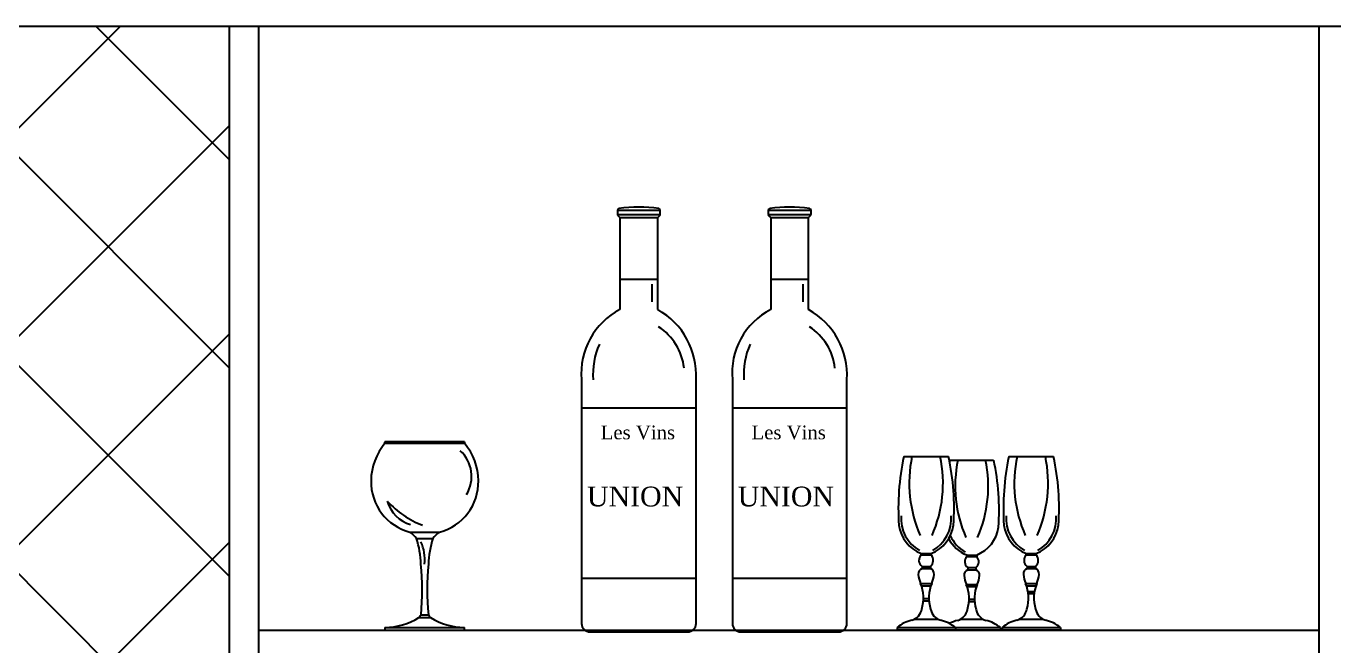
# Model space of a CAD drawing. Header units: millimetres. Extents: x 204800 to 233555, y -2285 to 8522.
# Drawn here: x 222366 to 223254, y 6213 to 6634 of the extents above; entities that cross this region are included whole.
import ezdxf

# ---------------------------------------------------------------- set-up
doc = ezdxf.new("R2010")
doc.units = ezdxf.units.MM
for name, color, linetype in [('DIM【标注】', 66, 'Continuous'), ('中线', 90, 'Continuous'), ('家具内线', 8, 'Continuous'), ('家具外线', 4, 'Continuous')]:
    doc.layers.add(name, color=color, linetype=linetype)
doc.styles.add('STYLE4', font='dutcheb.ttf')

# ---------------------------------------------------------------- blocks, each defined once
blk = doc.blocks.new('MK-ZS-0236')
at = {"layer": '中线', "color": 251}
for p, q in [((79626.08, 5419.64), (79572.01, 5419.64)), ((79572.05, 5293.64), (79572.05, 5291.84)), ((79626.05, 5291.84), (79626.05, 5293.64)), ((79572.05, 5291.84), (79626.05, 5291.84))]:
    blk.add_line(p, q, dxfattribs=at)
for centre, radius, start, end in [((79603.06, 5392.8), 40.46, 140.12164, 179.28743), ((79572.5, 5419.19), 0.666, 137.52959, 222.47041), ((79625.59, 5419.19), 0.666, 317.52959, 42.47041), ((79595.03, 5392.8), 40.46, 0.71257, 39.87836), ((79598, 5392.64), 35.4, 178.92795, 255.34015), ((79600.09, 5392.64), 35.4, 284.65985, 1.07205), ((79580.4, 5344.98), 15.95, 34.97163, 57.17623), ((79617.69, 5344.98), 15.95, 122.82377, 145.02837), ((79531.05, 5334.24), 65.51, 2.10763, 17.67257), ((79667.04, 5334.24), 65.51, 162.32743, 177.89237), ((79408.29, 5319.17), 189.03, 354.85793, 5.3059), ((79789.8, 5319.17), 189.03, 174.6941, 185.14207), ((79590.7, 5305.61), 6.77, 310.8049, 330.01088), ((79607.39, 5305.61), 6.77, 209.98912, 229.1951), ((79570.55, 5341.02), 47.41, 271.8133, 301.22834), ((79627.55, 5341.02), 47.41, 238.77166, 268.1867)]:
    blk.add_arc(centre, radius, start, end, dxfattribs=at)
at = {"layer": '家具内线', "color": 251}
for p, q in [((79572.01, 5418.74), (79626.08, 5418.74)), ((79589.04, 5358.39), (79609.05, 5358.39)), ((79593.47, 5354.12), (79604.63, 5354.12)), ((79596.56, 5302.22), (79601.53, 5302.22)), ((79572.05, 5293.64), (79626.05, 5293.64)), ((79595.12, 5300.48), (79602.97, 5300.48))]:
    blk.add_line(p, q, dxfattribs=at)
for centre, radius, start, end in [((79607.53, 5396.27), 23.37, 328.33898, 48.11022), ((79620.86, 5422.97), 64.25, 222.72232, 248.78066), ((79595.72, 5385.63), 22.93, 195.80222, 254.23588), ((79572.18, 5340.36), 26.9, 352.30557, 25.4674)]:
    blk.add_arc(centre, radius, start, end, dxfattribs=at)
blk = doc.blocks.new('MK-ZS-0241')
at = {"layer": '中线', "color": 251}
for p, q in [((80539.58, 5580.95), (80539.58, 5578.05)), ((80568.6, 5578.05), (80568.6, 5580.95)), ((80541.24, 5576), (80541.24, 5513.52)), ((80566.94, 5513.52), (80566.94, 5576)), ((80515.21, 5466.04), (80515.21, 5300.56)), ((80592.97, 5300.56), (80592.97, 5466.04)), ((80521.04, 5294.73), (80587.14, 5294.73))]:
    blk.add_line(p, q, dxfattribs=at)
for centre, radius, start, end in [((80542.27, 5579.66), 2.98, 124.52561, 154.51035), ((80543.81, 5579.77), 4.56, 202.12184, 235.70214), ((80554.09, 5493.31), 89.83, 81.35299, 98.64701), ((80564.37, 5579.77), 4.56, 304.29786, 337.87816), ((80565.91, 5579.66), 2.98, 25.48965, 55.47439), ((80563.58, 5470.4), 48.56, 117.38572, 185.14734), ((80542.04, 5469), 51.01, 356.68411, 60.78283), ((80521.04, 5300.56), 5.83, 180, 270), ((80587.14, 5300.56), 5.83, 270, 0)]:
    blk.add_arc(centre, radius, start, end, dxfattribs=at)
at = {"layer": '家具内线', "color": 251}
for p, q in [((80539.58, 5580.95), (80568.6, 5580.95)), ((80539.58, 5578.05), (80568.6, 5578.05)), ((80541.24, 5576), (80566.94, 5576)), ((80541.24, 5534.14), (80566.94, 5534.14)), ((80562.99, 5530.76), (80562.99, 5518.8)), ((80515.21, 5446.84), (80592.97, 5446.84)), ((80515.21, 5331.34), (80592.97, 5331.34))]:
    blk.add_line(p, q, dxfattribs=at)
for centre, radius, start, end in [((80547.01, 5469.78), 38.01, 6.18731, 57.36577), ((80571.49, 5469.86), 48.56, 155.3748, 184.66807)]:
    blk.add_arc(centre, radius, start, end, dxfattribs=at)
at = {"layer": '家具内线', "color": 251, "style": 'STYLE4'}
for s, height, p in [('Les Vins ', 9.331, (80528.21, 5425.49)), ('UNION', 13.437, (80518.85, 5379.94))]:
    blk.add_text(s, height=height, dxfattribs=at).set_placement(p)
blk = doc.blocks.new('MK-ZS-0237')
at = {"layer": '中线', "color": 250}
for p, q in [((79696.39, 5410.35), (79726.72, 5410.35)), ((79727.65, 5408), (79757.38, 5408)), ((79767.72, 5410.35), (79798.05, 5410.35)), ((79708.19, 5344.62), (79708.19, 5343.62)), ((79715.02, 5344.62), (79715.02, 5343.62)), ((79739.21, 5343.58), (79739.21, 5342.6)), ((79745.91, 5343.58), (79745.91, 5342.6)), ((79779.51, 5344.62), (79779.51, 5343.62)), ((79786.34, 5344.62), (79786.34, 5343.62)), ((79708.76, 5335.88), (79708.76, 5334.34)), ((79714.43, 5335.88), (79714.43, 5334.34)), ((79714.43, 5335.88), (79714.43, 5334.34)), ((79739.78, 5335.01), (79739.78, 5333.51)), ((79745.33, 5335.01), (79745.33, 5333.51)), ((79745.33, 5335.01), (79745.33, 5333.51)), ((79780.09, 5335.88), (79780.09, 5334.34)), ((79785.76, 5335.88), (79785.76, 5334.34)), ((79785.76, 5335.88), (79785.76, 5334.34)), ((79691.82, 5294.34), (79691.82, 5292.51)), ((79731.38, 5292.51), (79691.82, 5292.51)), ((79761.94, 5292.51), (79723.17, 5292.51)), ((79731.38, 5294.34), (79731.38, 5292.51)), ((79761.94, 5294.3), (79761.94, 5292.51)), ((79763.14, 5294.34), (79763.14, 5292.51)), ((79802.71, 5292.51), (79763.14, 5292.51)), ((79802.71, 5294.34), (79802.71, 5292.51))]:
    blk.add_line(p, q, dxfattribs=at)
for centre, radius, start, end in [((79861.76, 5375.08), 169.09, 167.95757, 183.79543), ((79561.44, 5375.08), 169.09, 356.20457, 12.04243), ((79889.71, 5373.43), 165.7, 167.95757, 168.27446), ((79595.4, 5373.43), 165.7, 356.20457, 12.04243), ((79933.08, 5375.08), 169.09, 167.95757, 183.79543), ((79632.76, 5375.08), 169.09, 356.20457, 12.04243), ((79716.97, 5367.12), 24.15, 187.69498, 248.66629), ((79705.77, 5367.47), 24.65, 292.03657, 351.63345), ((79788.3, 5367.12), 24.15, 187.69498, 248.66629), ((79777.1, 5367.47), 24.65, 292.03657, 351.63345), ((79747.82, 5365.63), 23.66, 207.54321, 248.66629), ((79736.84, 5365.97), 24.15, 292.03657, 351.63345), ((79711.81, 5340), 5.13, 135.05283, 233.47477), ((79711.08, 5340.02), 5.33, 308.93852, 42.40865), ((79742.77, 5339.05), 5.02, 135.05283, 233.47477), ((79742.05, 5339.07), 5.22, 308.93852, 42.40865), ((79783.14, 5340), 5.13, 135.05283, 233.47477), ((79782.41, 5340.02), 5.33, 308.93852, 42.40865), ((79710.06, 5330.72), 3.84, 109.68466, 185.2006), ((79729.46, 5333.15), 23.4, 186.8185, 202.30063), ((79713.14, 5330.72), 3.84, 354.7994, 70.31534), ((79693.73, 5333.15), 23.4, 337.69937, 353.1815), ((79741.05, 5329.96), 3.77, 109.68466, 185.2006), ((79760.07, 5332.34), 22.93, 186.8185, 202.30063), ((79744.06, 5329.96), 3.77, 354.7994, 70.31534), ((79725.05, 5332.34), 22.93, 337.69937, 353.1815), ((79781.38, 5330.72), 3.84, 109.68466, 185.2006), ((79800.79, 5333.15), 23.4, 186.8185, 202.30063), ((79784.46, 5330.72), 3.84, 354.7994, 70.31534), ((79765.06, 5333.15), 23.4, 337.69937, 353.1815), ((79684.05, 5314.47), 25.71, 342.96039, 22.4126), ((79739.15, 5314.47), 25.71, 157.5874, 197.03961), ((79715.55, 5314.03), 25.2, 342.96039, 22.4126), ((79769.56, 5314.03), 25.2, 157.5874, 197.03961), ((79755.37, 5314.47), 25.71, 342.96039, 22.4126), ((79810.48, 5314.47), 25.71, 157.5874, 197.03961), ((79699.14, 5308.59), 9.63, 286.31319, 350.1086), ((79724.05, 5308.59), 9.63, 189.8914, 253.68681), ((79730.35, 5308.27), 9.43, 286.31319, 350.1086), ((79754.76, 5308.27), 9.43, 189.8914, 253.68681), ((79770.47, 5308.59), 9.63, 286.31319, 350.1086), ((79795.38, 5308.59), 9.63, 189.8914, 253.68681), ((79707.22, 5276.05), 23.91, 102.97837, 130.10537), ((79715.98, 5276.05), 23.91, 49.89463, 77.02163), ((79738.26, 5276.38), 23.43, 102.97837, 117.84448), ((79746.85, 5276.38), 23.43, 49.89463, 77.02163), ((79778.54, 5276.05), 23.91, 102.97837, 130.10537), ((79787.3, 5276.05), 23.91, 49.89463, 77.02163)]:
    blk.add_arc(centre, radius, start, end, dxfattribs=at)
at = {"layer": '家具内线', "color": 250}
for p, q in [((79708.19, 5344.62), (79715.02, 5344.62)), ((79708.19, 5343.62), (79715.02, 5343.62)), ((79739.21, 5343.58), (79745.91, 5343.58)), ((79739.21, 5342.6), (79745.91, 5342.6)), ((79779.51, 5344.62), (79786.34, 5344.62)), ((79779.51, 5343.62), (79786.34, 5343.62)), ((79708.76, 5335.88), (79714.43, 5335.88)), ((79708.76, 5334.34), (79714.43, 5334.34)), ((79739.78, 5335.01), (79745.33, 5335.01)), ((79739.78, 5333.51), (79745.33, 5333.51)), ((79780.09, 5335.88), (79785.76, 5335.88)), ((79780.09, 5334.34), (79785.76, 5334.34)), ((79707.81, 5324.27), (79715.38, 5324.27)), ((79708.39, 5322.74), (79714.8, 5322.74)), ((79738.85, 5323.64), (79746.26, 5323.64)), ((79739.41, 5322.13), (79745.7, 5322.13)), ((79779.14, 5324.27), (79786.71, 5324.27)), ((79779.72, 5322.74), (79786.13, 5322.74)), ((79709.68, 5312.48), (79713.52, 5312.48)), ((79709.75, 5314.01), (79713.44, 5314.01)), ((79740.68, 5312.08), (79744.44, 5312.08)), ((79740.75, 5313.58), (79744.36, 5313.58)), ((79781.01, 5317.38), (79784.84, 5317.38)), ((79781.08, 5318.91), (79784.77, 5318.91)), ((79691.82, 5294.34), (79731.38, 5294.34)), ((79703.78, 5300.15), (79719.42, 5300.15)), ((79723.17, 5294.3), (79761.94, 5294.3)), ((79734.89, 5300), (79750.22, 5300)), ((79763.14, 5294.34), (79802.71, 5294.34)), ((79775.1, 5300.15), (79790.74, 5300.15))]:
    blk.add_line(p, q, dxfattribs=at)
for centre, radius, start, end in [((79788.28, 5392.38), 88.19, 168.24139, 203.76439), ((79634.84, 5392.38), 88.19, 336.23561, 11.75861), ((79817.7, 5390.38), 86.43, 168.24139, 203.76439), ((79667.33, 5390.38), 86.43, 336.23561, 11.75861), ((79859.6, 5392.38), 88.19, 168.24139, 203.76439), ((79706.16, 5392.38), 88.19, 336.23561, 11.75861), ((79719.58, 5368.25), 25.02, 175.41347, 239.92615), ((79703.53, 5368.25), 25.02, 300.07385, 4.58653), ((79790.91, 5368.25), 25.02, 175.41347, 239.92615), ((79774.86, 5368.25), 25.02, 300.07385, 4.58653), ((79750.38, 5366.73), 24.52, 203.96137, 239.92615)]:
    blk.add_arc(centre, radius, start, end, dxfattribs=at)

msp = doc.modelspace()

# ---------------------------------------------------------------- hatches: boundary and pattern name
at = {"layer": 'DIM【标注】', "ltscale": 6}
h = msp.add_hatch(dxfattribs=at)
h.set_pattern_fill('_USER', color=4, scale=100, angle=45, style=0, double=1, pattern_type=0)
h.set_pattern_definition([(45, (-426843.85, 2786403.64), (-70.710678, 70.710678), []), (135, (-426843.85, 2786403.64), (-70.710678, -70.710678), [])])
h.paths.add_polyline_path([(222504.02, 6633.86), (222004.02, 6633.86), (222004.02, 5573.86), (222504.02, 5573.86)])
h.paths.add_polyline_path([(223764.02, 6633.86), (223264.02, 6633.86), (223264.02, 5573.86), (223764.02, 5573.86)])

# ---------------------------------------------------------------- linework, layer by layer
at = {"layer": 'DIM【标注】', "color": 4, "ltscale": 6}
for p, q in [((221984.02, 6633.86), (223784.02, 6633.86)), ((222504.02, 5573.86), (222504.02, 6633.86)), ((222524.02, 5573.86), (222524.02, 6633.86)), ((223244.02, 5573.86), (223244.02, 6633.86)), ((222524.02, 6223.86), (223244.02, 6223.86))]:
    msp.add_line(p, q, dxfattribs=at)

# ---------------------------------------------------------------- block references
msp.add_blockref('MK-ZS-0237', (143265.61, 931.35), dxfattribs=at)
at = {"layer": '家具外线'}
for name, p in [('MK-ZS-0241', (142227.97, 927.98)), ('MK-ZS-0241', (142330.38, 927.98)), ('MK-ZS-0236', (143037.62, 932.03))]:
    msp.add_blockref(name, p, dxfattribs=at)

doc.saveas('drawing.dxf')
